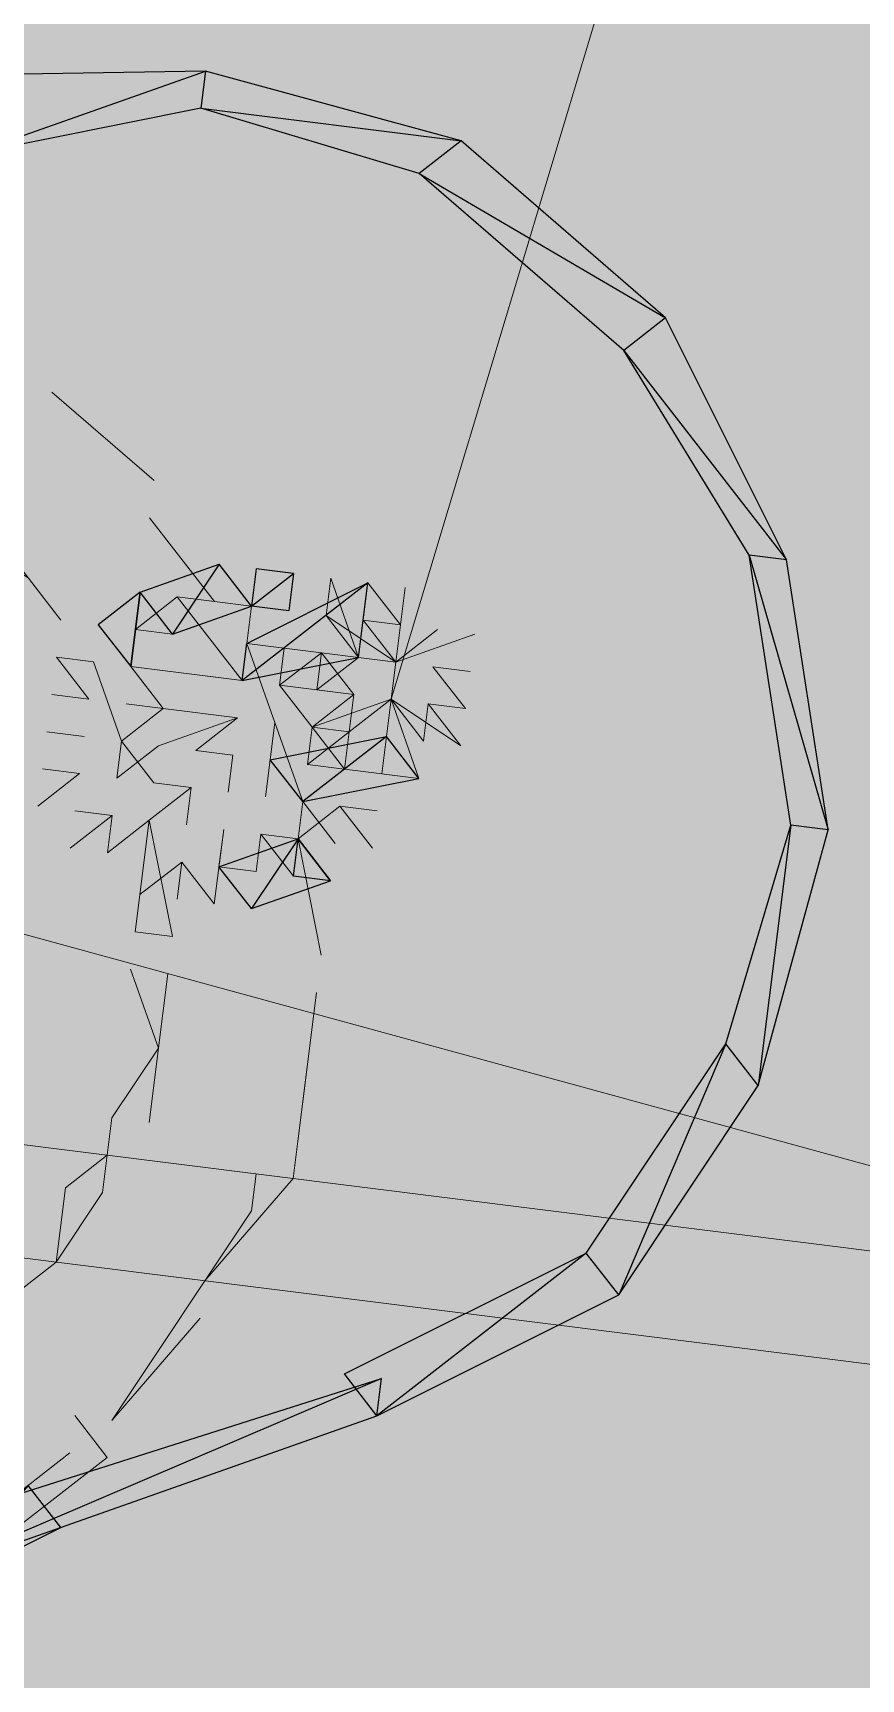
# Model space of a CAD drawing. Header units: metres. Extents: x -4 to 509425, y 7549 to 4732445.
# Drawn here: x 475996.5456 to 475996.7326, y 4719727.754 to 4719728.1255 of the extents above; entities that cross this region are included whole.
import ezdxf

# ---------------------------------------------------------------- set-up
doc = ezdxf.new("R2010")
doc.units = ezdxf.units.M
doc.header["$LTSCALE"] = 0.01
doc.header["$MEASUREMENT"] = 0
doc.layers.get('0').update_dxf_attribs({"lineweight": 0})
doc.layers.add('_SUBESTACIÓN', color=1, linetype='Continuous')
doc.layers.add('SUBESTACION LA VID', color=253, linetype='Continuous')

# ---------------------------------------------------------------- blocks, each defined once
blk = doc.blocks.new('A$Cfff6051d')
at = {"layer": 'SUBESTACION LA VID', "transparency": 33554687}
h = blk.add_hatch(color=256, dxfattribs=at)
h.dxf.hatch_style = 2
h.paths.add_polyline_path([(475996.60546, 4719727.94367), (475996.6128, 4719727.93421), (475996.6044, 4719727.93527)])
at = {"layer": 'SUBESTACION LA VID', "lineweight": 15}
for p, q in [((475987.79817, 4719730.31062), (475996.86479, 4719727.83437)), ((475996.86479, 4719727.83437), (475987.63282, 4719728.99177))]:
    blk.add_line(p, q, dxfattribs=at)
at = {"layer": 'SUBESTACION LA VID', "lineweight": 0}
for p, q in [((475996.57293, 4719728.02454), (475996.54984, 4719728.0445)), ((475996.57293, 4719728.02454), (475996.54984, 4719728.0445)), ((475996.58657, 4719727.99723), (475996.57188, 4719728.01614)), ((475996.60337, 4719727.99512), (475996.60443, 4719728.00353)), ((475996.61912, 4719727.98462), (475996.62123, 4719728.00142)), ((475996.56872, 4719727.99094), (475996.56977, 4719727.99934)), ((475996.59392, 4719727.98778), (475996.59497, 4719727.99618)), ((475996.56767, 4719727.98254), (475996.56032, 4719727.99199)), ((475996.56872, 4719727.99094), (475996.57712, 4719727.98988)), ((475996.62017, 4719727.99302), (475996.62752, 4719727.98356)), ((475996.59392, 4719727.98778), (475996.59392, 4719727.98778)), ((475996.60021, 4719727.96992), (475996.59392, 4719727.98778)), ((475996.60021, 4719727.96992), (475996.59392, 4719727.98778)), ((475996.60232, 4719727.98672), (475996.60232, 4719727.98672)), ((475996.63593, 4719727.98251), (475996.63593, 4719727.98251)), ((475996.63593, 4719727.98251), (475996.63593, 4719727.98251)), ((475996.62647, 4719727.97516), (475996.60861, 4719727.96887)), ((475996.61807, 4719727.97622), (475996.60967, 4719727.97727)), ((475996.62647, 4719727.97516), (475996.63382, 4719727.96571)), ((475996.56556, 4719727.96574), (475996.57501, 4719727.97308)), ((475996.63487, 4719727.97411), (475996.63382, 4719727.96571)), ((475996.63487, 4719727.97411), (475996.63487, 4719727.97411)), ((475996.55716, 4719727.96679), (475996.54876, 4719727.96784)), ((475996.59811, 4719727.95312), (475996.60021, 4719727.96992)), ((475996.60651, 4719727.95207), (475996.60021, 4719727.96992)), ((475996.57396, 4719727.96468), (475996.56451, 4719727.95734)), ((475996.59916, 4719727.96152), (475996.60651, 4719727.95207)), ((475996.58026, 4719727.94683), (475996.58131, 4719727.95523)), ((475996.61386, 4719727.94261), (475996.60651, 4719727.95207)), ((475996.5771, 4719727.92163), (475996.57186, 4719727.94788)), ((475996.6107, 4719727.91741), (475996.60546, 4719727.94367)), ((475996.56341, 4719727.81242), (475996.58336, 4719727.83552)), ((475996.56235, 4719727.80402), (475996.55501, 4719727.81348)), ((475996.55395, 4719727.80508), (475996.53505, 4719727.79038)), ((475996.54345, 4719727.78933), (475996.56235, 4719727.80402))]:
    blk.add_line(p, q, dxfattribs=at)
at = {"layer": 'SUBESTACION LA VID', "lineweight": 15}
for points in [[(475996.62647, 4719727.97516), (475998.01742, 4719732.60451), (475998.4187, 4719735.87329)], [(475987.65486, 4719728.96341), (475996.87843, 4719727.80706), (475997.04904, 4719729.16791), (475986.79223, 4719730.4538), (475986.16561, 4719725.4556)]]:
    blk.add_lwpolyline(points, dxfattribs=at)
at = {"layer": 'SUBESTACION LA VID', "lineweight": 0}
for points in [[(475996.59497, 4719727.99618), (475996.58657, 4719727.99723), (475996.57188, 4719728.01614)], [(475996.55192, 4719727.99304), (475996.54457, 4719728.00249), (475996.52882, 4719728.013)], [(475996.55192, 4719727.99304), (475996.54457, 4719728.00249), (475996.53723, 4719728.01195)], [(475996.59603, 4719728.00458), (475996.59497, 4719727.99618), (475996.58763, 4719728.00563)], [(475996.61283, 4719728.00247), (475996.61912, 4719727.98462), (475996.61177, 4719727.99407), (475996.61912, 4719727.98462), (475996.61072, 4719727.98567), (475996.60232, 4719727.98672)], [(475996.61177, 4719727.99407), (475996.61283, 4719728.00247), (475996.61177, 4719727.99407)], [(475996.62857, 4719727.99196), (475996.62963, 4719728.00037), (475996.62857, 4719727.99196), (475996.62123, 4719728.00142), (475996.62017, 4719727.99302)], [(475996.58657, 4719727.99723), (475996.57817, 4719727.99828), (475996.56872, 4719727.99094)], [(475996.58552, 4719727.98883), (475996.57817, 4719727.99828), (475996.58552, 4719727.98883)], [(475996.62752, 4719727.98356), (475996.63698, 4719727.99091), (475996.62752, 4719727.98356), (475996.62963, 4719728.00037), (475996.62752, 4719727.98356)], [(475996.62857, 4719727.99196), (475996.62017, 4719727.99302), (475996.62752, 4719727.98356), (475996.61177, 4719727.99407), (475996.61912, 4719727.98462), (475996.61072, 4719727.98567), (475996.61912, 4719727.98462), (475996.60967, 4719727.97727), (475996.61807, 4719727.97622)], [(475996.61912, 4719727.98462), (475996.61177, 4719727.99407), (475996.61912, 4719727.98462)], [(475996.61912, 4719727.98462), (475996.62752, 4719727.98356), (475996.62017, 4719727.99302)], [(475996.62752, 4719727.98356), (475996.63698, 4719727.99091), (475996.62752, 4719727.98356), (475996.62857, 4719727.99196), (475996.62017, 4719727.99302)], [(475996.64538, 4719727.98986), (475996.62752, 4719727.98356), (475996.63698, 4719727.99091), (475996.62752, 4719727.98356)], [(475996.59392, 4719727.98778), (475996.59287, 4719727.97938), (475996.58552, 4719727.98883)], [(475996.60861, 4719727.96887), (475996.60127, 4719727.97832), (475996.60232, 4719727.98672), (475996.59392, 4719727.98778)], [(475996.60127, 4719727.97832), (475996.60232, 4719727.98672), (475996.60127, 4719727.97832)], [(475996.61072, 4719727.98567), (475996.60127, 4719727.97832), (475996.61807, 4719727.97622), (475996.60861, 4719727.96887), (475996.61807, 4719727.97622)], [(475996.61807, 4719727.97622), (475996.60967, 4719727.97727), (475996.61072, 4719727.98567), (475996.60967, 4719727.97727)], [(475996.61072, 4719727.98567), (475996.61807, 4719727.97622), (475996.61072, 4719727.98567)], [(475996.55927, 4719727.98359), (475996.55087, 4719727.98464), (475996.55822, 4719727.97519), (475996.54982, 4719727.97624)], [(475996.57291, 4719727.95628), (475996.56556, 4719727.96574), (475996.55927, 4719727.98359)], [(475996.56451, 4719727.95734), (475996.56556, 4719727.96574), (475996.55927, 4719727.98359)], [(475996.57607, 4719727.98148), (475996.56767, 4719727.98254), (475996.57501, 4719727.97308), (475996.56661, 4719727.97414)], [(475996.61912, 4719727.98462), (475996.60967, 4719727.97727), (475996.61807, 4719727.97622), (475996.60861, 4719727.96887), (475996.61807, 4719727.97622)], [(475996.62541, 4719727.96676), (475996.62647, 4719727.97516), (475996.62752, 4719727.98356)], [(475996.63487, 4719727.97411), (475996.64327, 4719727.97306), (475996.63593, 4719727.98251), (475996.64433, 4719727.98146), (475996.63593, 4719727.98251)], [(475996.63593, 4719727.98251), (475996.64433, 4719727.98146), (475996.63593, 4719727.98251)], [(475996.58447, 4719727.98043), (475996.59287, 4719727.97938), (475996.57607, 4719727.98148)], [(475996.60861, 4719727.96887), (475996.62647, 4719727.97516), (475996.61701, 4719727.96782), (475996.62647, 4719727.97516), (475996.62541, 4719727.96676), (475996.62647, 4719727.97516), (475996.63382, 4719727.96571), (475996.62647, 4719727.97516), (475996.64222, 4719727.96466)], [(475996.61701, 4719727.96782), (475996.61807, 4719727.97622), (475996.61701, 4719727.96782)], [(475996.62541, 4719727.96676), (475996.62436, 4719727.95836), (475996.62541, 4719727.96676), (475996.63277, 4719727.95731), (475996.62647, 4719727.97516), (475996.63382, 4719727.96571)], [(475996.62647, 4719727.97516), (475996.62541, 4719727.96676), (475996.62647, 4719727.97516)], [(475996.59181, 4719727.97098), (475996.57501, 4719727.97308), (475996.59181, 4719727.97098), (475996.57396, 4719727.96468)], [(475996.59181, 4719727.97098), (475996.58236, 4719727.96363), (475996.59076, 4719727.96258), (475996.58971, 4719727.95418), (475996.59076, 4719727.96258)], [(475996.64222, 4719727.96466), (475996.63487, 4719727.97411), (475996.64327, 4719727.97306), (475996.63487, 4719727.97411), (475996.64327, 4719727.97306)], [(475996.60756, 4719727.96047), (475996.61596, 4719727.95942), (475996.60861, 4719727.96887), (475996.61701, 4719727.96782), (475996.60861, 4719727.96887)], [(475996.61596, 4719727.95942), (475996.60756, 4719727.96047), (475996.60861, 4719727.96887)], [(475996.60756, 4719727.96047), (475996.61701, 4719727.96782), (475996.61596, 4719727.95942), (475996.61701, 4719727.96782)], [(475996.59916, 4719727.96152), (475996.59811, 4719727.95312), (475996.59916, 4719727.96152), (475996.59811, 4719727.95312)], [(475996.54771, 4719727.95944), (475996.55611, 4719727.95839), (475996.54666, 4719727.95104)], [(475996.57291, 4719727.95628), (475996.58131, 4719727.95523), (475996.57186, 4719727.94788)], [(475996.62436, 4719727.95836), (475996.61596, 4719727.95942), (475996.63277, 4719727.95731)], [(475996.55506, 4719727.94999), (475996.56346, 4719727.94893), (475996.554, 4719727.94159)], [(475996.56346, 4719727.94893), (475996.5624, 4719727.94053), (475996.57186, 4719727.94788)], [(475996.5876, 4719727.93737), (475996.596, 4719727.93632), (475996.59706, 4719727.94472), (475996.60546, 4719727.94367), (475996.60651, 4719727.95207)], [(475996.6107, 4719727.91741), (475996.60546, 4719727.94367), (475996.61491, 4719727.95102)], [(475996.62226, 4719727.94156), (475996.61491, 4719727.95102), (475996.62331, 4719727.94996)], [(475996.5771, 4719727.92163), (475996.5687, 4719727.92268), (475996.57186, 4719727.94788)], [(475996.5792, 4719727.93843), (475996.58655, 4719727.92897), (475996.58866, 4719727.94577)], [(475996.58866, 4719727.94577), (475996.5876, 4719727.93737), (475996.58866, 4719727.94577)], [(475996.596, 4719727.93632), (475996.59706, 4719727.94472), (475996.6044, 4719727.93527)], [(475996.56975, 4719727.93108), (475996.5792, 4719727.93843), (475996.57815, 4719727.93003)], [(475996.56343, 4719727.88068), (475996.57394, 4719727.89643), (475996.56764, 4719727.91428)], [(475996.57183, 4719727.87963), (475996.57499, 4719727.90483), (475996.57604, 4719727.91323)], [(475996.60543, 4719727.87541), (475996.60754, 4719727.89221), (475996.60964, 4719727.90901)], [(475996.60543, 4719727.87541), (475996.60648, 4719727.88381), (475996.60964, 4719727.90901)], [(475996.55082, 4719727.84813), (475996.56132, 4719727.86388), (475996.56343, 4719727.88068)], [(475996.58442, 4719727.84392), (475996.60438, 4719727.86701), (475996.60543, 4719727.87541)], [(475996.55082, 4719727.84813), (475996.55292, 4719727.86493), (475996.56238, 4719727.87228)], [(475996.58442, 4719727.84392), (475996.59492, 4719727.85967), (475996.59598, 4719727.86807)], [(475996.52246, 4719727.82609), (475996.53191, 4719727.83344), (475996.55082, 4719727.84813)], [(475996.56341, 4719727.81242), (475996.57391, 4719727.82817), (475996.58442, 4719727.84392)]]:
    blk.add_lwpolyline(points, dxfattribs=at)
at = {"layer": 'SUBESTACION LA VID'}
blk.add_lwpolyline([(475996.60546, 4719727.94367), (475996.6128, 4719727.93421), (475996.6044, 4719727.93527)], close=True, dxfattribs=at)
at = {"layer": 'SUBESTACION LA VID', "lineweight": 0}
blk.add_lwpolyline([(475996.60546, 4719727.94367), (475996.6128, 4719727.93421), (475996.6044, 4719727.93527)], close=True, dxfattribs=at)
at = {"layer": 'SUBESTACION LA VID'}
for points in [[(475996.58452, 4719728.11694), (475996.58452, 4719728.11694), (475996.53095, 4719728.09806), (475996.53095, 4719728.09806), (475996.53095, 4719728.09806), (475996.52466, 4719728.11591), (475996.52466, 4719728.11591), (475996.52466, 4719728.11591), (475996.58452, 4719728.11694), (475996.58452, 4719728.11694)], [(475996.58347, 4719728.10854), (475996.58347, 4719728.10854), (475996.58452, 4719728.11694), (475996.58452, 4719728.11694), (475996.58452, 4719728.11694), (475996.53095, 4719728.09806), (475996.53095, 4719728.09806), (475996.53095, 4719728.09806), (475996.58347, 4719728.10854), (475996.58347, 4719728.10854)], [(475996.64227, 4719728.10117), (475996.64227, 4719728.10117), (475996.58347, 4719728.10854), (475996.58347, 4719728.10854), (475996.58347, 4719728.10854), (475996.58452, 4719728.11694), (475996.58452, 4719728.11694), (475996.58452, 4719728.11694), (475996.64227, 4719728.10117), (475996.64227, 4719728.10117)], [(475996.63281, 4719728.09382), (475996.63281, 4719728.09382), (475996.64227, 4719728.10117), (475996.64227, 4719728.10117), (475996.64227, 4719728.10117), (475996.58347, 4719728.10854), (475996.58347, 4719728.10854), (475996.58347, 4719728.10854), (475996.63281, 4719728.09382), (475996.63281, 4719728.09382)], [(475996.68846, 4719728.06125), (475996.68846, 4719728.06125), (475996.63281, 4719728.09382), (475996.63281, 4719728.09382), (475996.63281, 4719728.09382), (475996.64227, 4719728.10117), (475996.64227, 4719728.10117), (475996.64227, 4719728.10117), (475996.68846, 4719728.06125), (475996.68846, 4719728.06125)], [(475996.679, 4719728.0539), (475996.679, 4719728.0539), (475996.68846, 4719728.06125), (475996.68846, 4719728.06125), (475996.68846, 4719728.06125), (475996.63281, 4719728.09382), (475996.63281, 4719728.09382), (475996.63281, 4719728.09382), (475996.679, 4719728.0539), (475996.679, 4719728.0539)], [(475996.71574, 4719728.00663), (475996.71574, 4719728.00663), (475996.679, 4719728.0539), (475996.679, 4719728.0539), (475996.679, 4719728.0539), (475996.68846, 4719728.06125), (475996.68846, 4719728.06125), (475996.68846, 4719728.06125), (475996.71574, 4719728.00663), (475996.71574, 4719728.00663)], [(475996.70734, 4719728.00769), (475996.70734, 4719728.00769), (475996.71574, 4719728.00663), (475996.71574, 4719728.00663), (475996.71574, 4719728.00663), (475996.679, 4719728.0539), (475996.679, 4719728.0539), (475996.679, 4719728.0539), (475996.70734, 4719728.00769), (475996.70734, 4719728.00769)], [(475996.56977, 4719727.99934), (475996.56977, 4719727.99934), (475996.57712, 4719727.98988), (475996.57712, 4719727.98988), (475996.57712, 4719727.98988), (475996.58763, 4719728.00563), (475996.58763, 4719728.00563), (475996.58763, 4719728.00563), (475996.56977, 4719727.99934), (475996.56977, 4719727.99934)], [(475996.57712, 4719727.98988), (475996.57712, 4719727.98988), (475996.58763, 4719728.00563), (475996.58763, 4719728.00563), (475996.58763, 4719728.00563), (475996.59497, 4719727.99618), (475996.59497, 4719727.99618), (475996.59497, 4719727.99618), (475996.57712, 4719727.98988), (475996.57712, 4719727.98988)], [(475996.60443, 4719728.00353), (475996.60443, 4719728.00353), (475996.59497, 4719727.99618), (475996.59497, 4719727.99618), (475996.59497, 4719727.99618), (475996.59603, 4719728.00458), (475996.59603, 4719728.00458), (475996.59603, 4719728.00458), (475996.60443, 4719728.00353), (475996.60443, 4719728.00353)], [(475996.71677, 4719727.94678), (475996.71677, 4719727.94678), (475996.72517, 4719727.94573), (475996.72517, 4719727.94573), (475996.72517, 4719727.94573), (475996.70734, 4719728.00769), (475996.70734, 4719728.00769), (475996.70734, 4719728.00769), (475996.71677, 4719727.94678), (475996.71677, 4719727.94678)], [(475996.72517, 4719727.94573), (475996.72517, 4719727.94573), (475996.70734, 4719728.00769), (475996.70734, 4719728.00769), (475996.70734, 4719728.00769), (475996.71574, 4719728.00663), (475996.71574, 4719728.00663), (475996.71574, 4719728.00663), (475996.72517, 4719727.94573), (475996.72517, 4719727.94573)], [(475996.59392, 4719727.98778), (475996.59392, 4719727.98778), (475996.59287, 4719727.97938), (475996.59287, 4719727.97938), (475996.59287, 4719727.97938), (475996.62123, 4719728.00142), (475996.62123, 4719728.00142), (475996.62123, 4719728.00142), (475996.59392, 4719727.98778), (475996.59392, 4719727.98778)], [(475996.59287, 4719727.97938), (475996.59287, 4719727.97938), (475996.62123, 4719728.00142), (475996.62123, 4719728.00142), (475996.62123, 4719728.00142), (475996.61912, 4719727.98462), (475996.61912, 4719727.98462), (475996.61912, 4719727.98462), (475996.59287, 4719727.97938), (475996.59287, 4719727.97938)], [(475996.60337, 4719727.99512), (475996.60337, 4719727.99512), (475996.60443, 4719728.00353), (475996.60443, 4719728.00353), (475996.60443, 4719728.00353), (475996.59497, 4719727.99618), (475996.59497, 4719727.99618), (475996.59497, 4719727.99618), (475996.60337, 4719727.99512), (475996.60337, 4719727.99512)], [(475996.56977, 4719727.99934), (475996.56977, 4719727.99934), (475996.56767, 4719727.98254), (475996.56767, 4719727.98254), (475996.56767, 4719727.98254), (475996.56032, 4719727.99199), (475996.56032, 4719727.99199), (475996.56032, 4719727.99199), (475996.56977, 4719727.99934), (475996.56977, 4719727.99934)], [(475996.56872, 4719727.99094), (475996.56872, 4719727.99094), (475996.56977, 4719727.99934), (475996.56977, 4719727.99934), (475996.56977, 4719727.99934), (475996.56767, 4719727.98254), (475996.56767, 4719727.98254), (475996.56767, 4719727.98254), (475996.56872, 4719727.99094), (475996.56872, 4719727.99094)], [(475996.59916, 4719727.96152), (475996.59916, 4719727.96152), (475996.60651, 4719727.95207), (475996.60651, 4719727.95207), (475996.60651, 4719727.95207), (475996.62541, 4719727.96676), (475996.62541, 4719727.96676), (475996.62541, 4719727.96676), (475996.59916, 4719727.96152), (475996.59916, 4719727.96152)], [(475996.60651, 4719727.95207), (475996.60651, 4719727.95207), (475996.62541, 4719727.96676), (475996.62541, 4719727.96676), (475996.62541, 4719727.96676), (475996.63277, 4719727.95731), (475996.63277, 4719727.95731), (475996.63277, 4719727.95731), (475996.60651, 4719727.95207), (475996.60651, 4719727.95207)], [(475996.70205, 4719727.89743), (475996.70205, 4719727.89743), (475996.70939, 4719727.88798), (475996.70939, 4719727.88798), (475996.70939, 4719727.88798), (475996.71677, 4719727.94678), (475996.71677, 4719727.94678), (475996.71677, 4719727.94678), (475996.70205, 4719727.89743), (475996.70205, 4719727.89743)], [(475996.70939, 4719727.88798), (475996.70939, 4719727.88798), (475996.71677, 4719727.94678), (475996.71677, 4719727.94678), (475996.71677, 4719727.94678), (475996.72517, 4719727.94573), (475996.72517, 4719727.94573), (475996.72517, 4719727.94573), (475996.70939, 4719727.88798), (475996.70939, 4719727.88798)], [(475996.5876, 4719727.93737), (475996.5876, 4719727.93737), (475996.59495, 4719727.92792), (475996.59495, 4719727.92792), (475996.59495, 4719727.92792), (475996.60546, 4719727.94367), (475996.60546, 4719727.94367), (475996.60546, 4719727.94367), (475996.5876, 4719727.93737), (475996.5876, 4719727.93737)], [(475996.59495, 4719727.92792), (475996.59495, 4719727.92792), (475996.60546, 4719727.94367), (475996.60546, 4719727.94367), (475996.60546, 4719727.94367), (475996.6128, 4719727.93421), (475996.6128, 4719727.93421), (475996.6128, 4719727.93421), (475996.59495, 4719727.92792), (475996.59495, 4719727.92792)], [(475996.67053, 4719727.85019), (475996.67053, 4719727.85019), (475996.67788, 4719727.84073), (475996.67788, 4719727.84073), (475996.67788, 4719727.84073), (475996.70205, 4719727.89743), (475996.70205, 4719727.89743), (475996.70205, 4719727.89743), (475996.67053, 4719727.85019), (475996.67053, 4719727.85019)], [(475996.67788, 4719727.84073), (475996.67788, 4719727.84073), (475996.70205, 4719727.89743), (475996.70205, 4719727.89743), (475996.70205, 4719727.89743), (475996.70939, 4719727.88798), (475996.70939, 4719727.88798), (475996.70939, 4719727.88798), (475996.67788, 4719727.84073), (475996.67788, 4719727.84073)], [(475996.61592, 4719727.8229), (475996.61592, 4719727.8229), (475996.62326, 4719727.81345), (475996.62326, 4719727.81345), (475996.62326, 4719727.81345), (475996.67053, 4719727.85019), (475996.67053, 4719727.85019), (475996.67053, 4719727.85019), (475996.61592, 4719727.8229), (475996.61592, 4719727.8229)], [(475996.62326, 4719727.81345), (475996.62326, 4719727.81345), (475996.67053, 4719727.85019), (475996.67053, 4719727.85019), (475996.67053, 4719727.85019), (475996.67788, 4719727.84073), (475996.67788, 4719727.84073), (475996.67788, 4719727.84073), (475996.62326, 4719727.81345), (475996.62326, 4719727.81345)], [(475996.50879, 4719727.78514), (475996.50879, 4719727.78514), (475996.51614, 4719727.77569), (475996.51614, 4719727.77569), (475996.51614, 4719727.77569), (475996.62432, 4719727.82185), (475996.62432, 4719727.82185), (475996.62432, 4719727.82185), (475996.50879, 4719727.78514), (475996.50879, 4719727.78514)], [(475996.51614, 4719727.77569), (475996.51614, 4719727.77569), (475996.62432, 4719727.82185), (475996.62432, 4719727.82185), (475996.62432, 4719727.82185), (475996.62326, 4719727.81345), (475996.62326, 4719727.81345), (475996.62326, 4719727.81345), (475996.51614, 4719727.77569), (475996.51614, 4719727.77569)], [(475996.52454, 4719727.77463), (475996.52454, 4719727.77463), (475996.5445, 4719727.79773), (475996.5445, 4719727.79773), (475996.5445, 4719727.79773), (475996.55185, 4719727.78827), (475996.55185, 4719727.78827), (475996.55185, 4719727.78827), (475996.52454, 4719727.77463), (475996.52454, 4719727.77463)]]:
    blk.add_open_spline(points, degree=3, knots=[0, 0, 0, 0, 1, 1, 1, 2, 2, 2, 3, 3, 3, 3], dxfattribs=at)
at = {"layer": 'SUBESTACION LA VID', "lineweight": 0}
for points in [[(475996.58452, 4719728.11694), (475996.58452, 4719728.11694), (475996.53095, 4719728.09806), (475996.53095, 4719728.09806), (475996.53095, 4719728.09806), (475996.52466, 4719728.11591), (475996.52466, 4719728.11591), (475996.52466, 4719728.11591), (475996.58452, 4719728.11694), (475996.58452, 4719728.11694)], [(475996.58347, 4719728.10854), (475996.58347, 4719728.10854), (475996.58452, 4719728.11694), (475996.58452, 4719728.11694), (475996.58452, 4719728.11694), (475996.53095, 4719728.09806), (475996.53095, 4719728.09806), (475996.53095, 4719728.09806), (475996.58347, 4719728.10854), (475996.58347, 4719728.10854)], [(475996.64227, 4719728.10117), (475996.64227, 4719728.10117), (475996.58347, 4719728.10854), (475996.58347, 4719728.10854), (475996.58347, 4719728.10854), (475996.58452, 4719728.11694), (475996.58452, 4719728.11694), (475996.58452, 4719728.11694), (475996.64227, 4719728.10117), (475996.64227, 4719728.10117)], [(475996.63281, 4719728.09382), (475996.63281, 4719728.09382), (475996.64227, 4719728.10117), (475996.64227, 4719728.10117), (475996.64227, 4719728.10117), (475996.58347, 4719728.10854), (475996.58347, 4719728.10854), (475996.58347, 4719728.10854), (475996.63281, 4719728.09382), (475996.63281, 4719728.09382)], [(475996.68846, 4719728.06125), (475996.68846, 4719728.06125), (475996.63281, 4719728.09382), (475996.63281, 4719728.09382), (475996.63281, 4719728.09382), (475996.64227, 4719728.10117), (475996.64227, 4719728.10117), (475996.64227, 4719728.10117), (475996.68846, 4719728.06125), (475996.68846, 4719728.06125)], [(475996.679, 4719728.0539), (475996.679, 4719728.0539), (475996.68846, 4719728.06125), (475996.68846, 4719728.06125), (475996.68846, 4719728.06125), (475996.63281, 4719728.09382), (475996.63281, 4719728.09382), (475996.63281, 4719728.09382), (475996.679, 4719728.0539), (475996.679, 4719728.0539)], [(475996.71574, 4719728.00663), (475996.71574, 4719728.00663), (475996.679, 4719728.0539), (475996.679, 4719728.0539), (475996.679, 4719728.0539), (475996.68846, 4719728.06125), (475996.68846, 4719728.06125), (475996.68846, 4719728.06125), (475996.71574, 4719728.00663), (475996.71574, 4719728.00663)], [(475996.70734, 4719728.00769), (475996.70734, 4719728.00769), (475996.71574, 4719728.00663), (475996.71574, 4719728.00663), (475996.71574, 4719728.00663), (475996.679, 4719728.0539), (475996.679, 4719728.0539), (475996.679, 4719728.0539), (475996.70734, 4719728.00769), (475996.70734, 4719728.00769)], [(475996.56977, 4719727.99934), (475996.56977, 4719727.99934), (475996.57712, 4719727.98988), (475996.57712, 4719727.98988), (475996.57712, 4719727.98988), (475996.58763, 4719728.00563), (475996.58763, 4719728.00563), (475996.58763, 4719728.00563), (475996.56977, 4719727.99934), (475996.56977, 4719727.99934)], [(475996.57712, 4719727.98988), (475996.57712, 4719727.98988), (475996.58763, 4719728.00563), (475996.58763, 4719728.00563), (475996.58763, 4719728.00563), (475996.59497, 4719727.99618), (475996.59497, 4719727.99618), (475996.59497, 4719727.99618), (475996.57712, 4719727.98988), (475996.57712, 4719727.98988)], [(475996.60443, 4719728.00353), (475996.60443, 4719728.00353), (475996.59497, 4719727.99618), (475996.59497, 4719727.99618), (475996.59497, 4719727.99618), (475996.59603, 4719728.00458), (475996.59603, 4719728.00458), (475996.59603, 4719728.00458), (475996.60443, 4719728.00353), (475996.60443, 4719728.00353)], [(475996.71677, 4719727.94678), (475996.71677, 4719727.94678), (475996.72517, 4719727.94573), (475996.72517, 4719727.94573), (475996.72517, 4719727.94573), (475996.70734, 4719728.00769), (475996.70734, 4719728.00769), (475996.70734, 4719728.00769), (475996.71677, 4719727.94678), (475996.71677, 4719727.94678)], [(475996.72517, 4719727.94573), (475996.72517, 4719727.94573), (475996.70734, 4719728.00769), (475996.70734, 4719728.00769), (475996.70734, 4719728.00769), (475996.71574, 4719728.00663), (475996.71574, 4719728.00663), (475996.71574, 4719728.00663), (475996.72517, 4719727.94573), (475996.72517, 4719727.94573)], [(475996.59392, 4719727.98778), (475996.59392, 4719727.98778), (475996.59287, 4719727.97938), (475996.59287, 4719727.97938), (475996.59287, 4719727.97938), (475996.62123, 4719728.00142), (475996.62123, 4719728.00142), (475996.62123, 4719728.00142), (475996.59392, 4719727.98778), (475996.59392, 4719727.98778)], [(475996.59287, 4719727.97938), (475996.59287, 4719727.97938), (475996.62123, 4719728.00142), (475996.62123, 4719728.00142), (475996.62123, 4719728.00142), (475996.61912, 4719727.98462), (475996.61912, 4719727.98462), (475996.61912, 4719727.98462), (475996.59287, 4719727.97938), (475996.59287, 4719727.97938)], [(475996.60337, 4719727.99512), (475996.60337, 4719727.99512), (475996.60443, 4719728.00353), (475996.60443, 4719728.00353), (475996.60443, 4719728.00353), (475996.59497, 4719727.99618), (475996.59497, 4719727.99618), (475996.59497, 4719727.99618), (475996.60337, 4719727.99512), (475996.60337, 4719727.99512)], [(475996.56977, 4719727.99934), (475996.56977, 4719727.99934), (475996.56767, 4719727.98254), (475996.56767, 4719727.98254), (475996.56767, 4719727.98254), (475996.56032, 4719727.99199), (475996.56032, 4719727.99199), (475996.56032, 4719727.99199), (475996.56977, 4719727.99934), (475996.56977, 4719727.99934)], [(475996.56872, 4719727.99094), (475996.56872, 4719727.99094), (475996.56977, 4719727.99934), (475996.56977, 4719727.99934), (475996.56977, 4719727.99934), (475996.56767, 4719727.98254), (475996.56767, 4719727.98254), (475996.56767, 4719727.98254), (475996.56872, 4719727.99094), (475996.56872, 4719727.99094)], [(475996.59916, 4719727.96152), (475996.59916, 4719727.96152), (475996.60651, 4719727.95207), (475996.60651, 4719727.95207), (475996.60651, 4719727.95207), (475996.62541, 4719727.96676), (475996.62541, 4719727.96676), (475996.62541, 4719727.96676), (475996.59916, 4719727.96152), (475996.59916, 4719727.96152)], [(475996.60651, 4719727.95207), (475996.60651, 4719727.95207), (475996.62541, 4719727.96676), (475996.62541, 4719727.96676), (475996.62541, 4719727.96676), (475996.63277, 4719727.95731), (475996.63277, 4719727.95731), (475996.63277, 4719727.95731), (475996.60651, 4719727.95207), (475996.60651, 4719727.95207)], [(475996.70205, 4719727.89743), (475996.70205, 4719727.89743), (475996.70939, 4719727.88798), (475996.70939, 4719727.88798), (475996.70939, 4719727.88798), (475996.71677, 4719727.94678), (475996.71677, 4719727.94678), (475996.71677, 4719727.94678), (475996.70205, 4719727.89743), (475996.70205, 4719727.89743)], [(475996.70939, 4719727.88798), (475996.70939, 4719727.88798), (475996.71677, 4719727.94678), (475996.71677, 4719727.94678), (475996.71677, 4719727.94678), (475996.72517, 4719727.94573), (475996.72517, 4719727.94573), (475996.72517, 4719727.94573), (475996.70939, 4719727.88798), (475996.70939, 4719727.88798)], [(475996.5876, 4719727.93737), (475996.5876, 4719727.93737), (475996.59495, 4719727.92792), (475996.59495, 4719727.92792), (475996.59495, 4719727.92792), (475996.60546, 4719727.94367), (475996.60546, 4719727.94367), (475996.60546, 4719727.94367), (475996.5876, 4719727.93737), (475996.5876, 4719727.93737)], [(475996.59495, 4719727.92792), (475996.59495, 4719727.92792), (475996.60546, 4719727.94367), (475996.60546, 4719727.94367), (475996.60546, 4719727.94367), (475996.6128, 4719727.93421), (475996.6128, 4719727.93421), (475996.6128, 4719727.93421), (475996.59495, 4719727.92792), (475996.59495, 4719727.92792)], [(475996.67053, 4719727.85019), (475996.67053, 4719727.85019), (475996.67788, 4719727.84073), (475996.67788, 4719727.84073), (475996.67788, 4719727.84073), (475996.70205, 4719727.89743), (475996.70205, 4719727.89743), (475996.70205, 4719727.89743), (475996.67053, 4719727.85019), (475996.67053, 4719727.85019)], [(475996.67788, 4719727.84073), (475996.67788, 4719727.84073), (475996.70205, 4719727.89743), (475996.70205, 4719727.89743), (475996.70205, 4719727.89743), (475996.70939, 4719727.88798), (475996.70939, 4719727.88798), (475996.70939, 4719727.88798), (475996.67788, 4719727.84073), (475996.67788, 4719727.84073)], [(475996.61592, 4719727.8229), (475996.61592, 4719727.8229), (475996.62326, 4719727.81345), (475996.62326, 4719727.81345), (475996.62326, 4719727.81345), (475996.67053, 4719727.85019), (475996.67053, 4719727.85019), (475996.67053, 4719727.85019), (475996.61592, 4719727.8229), (475996.61592, 4719727.8229)], [(475996.62326, 4719727.81345), (475996.62326, 4719727.81345), (475996.67053, 4719727.85019), (475996.67053, 4719727.85019), (475996.67053, 4719727.85019), (475996.67788, 4719727.84073), (475996.67788, 4719727.84073), (475996.67788, 4719727.84073), (475996.62326, 4719727.81345), (475996.62326, 4719727.81345)], [(475996.50879, 4719727.78514), (475996.50879, 4719727.78514), (475996.51614, 4719727.77569), (475996.51614, 4719727.77569), (475996.51614, 4719727.77569), (475996.62432, 4719727.82185), (475996.62432, 4719727.82185), (475996.62432, 4719727.82185), (475996.50879, 4719727.78514), (475996.50879, 4719727.78514)], [(475996.51614, 4719727.77569), (475996.51614, 4719727.77569), (475996.62432, 4719727.82185), (475996.62432, 4719727.82185), (475996.62432, 4719727.82185), (475996.62326, 4719727.81345), (475996.62326, 4719727.81345), (475996.62326, 4719727.81345), (475996.51614, 4719727.77569), (475996.51614, 4719727.77569)], [(475996.52454, 4719727.77463), (475996.52454, 4719727.77463), (475996.5445, 4719727.79773), (475996.5445, 4719727.79773), (475996.5445, 4719727.79773), (475996.55185, 4719727.78827), (475996.55185, 4719727.78827), (475996.55185, 4719727.78827), (475996.52454, 4719727.77463), (475996.52454, 4719727.77463)]]:
    blk.add_open_spline(points, degree=3, knots=[0, 0, 0, 0, 1, 1, 1, 2, 2, 2, 3, 3, 3, 3], dxfattribs=at)

msp = doc.modelspace()

# ---------------------------------------------------------------- hatches: boundary and pattern name
at = {"layer": '_SUBESTACIÓN', "transparency": 33554559}
h = msp.add_hatch(color=1, dxfattribs=at)
h.dxf.hatch_style = 1
h.paths.add_polyline_path([(475968.63988, 4719805.82503), (476089.93862, 4719790.61504), (476078.16862, 4719696.74002), (475956.86864, 4719711.95017)])

# ---------------------------------------------------------------- block references
at = {"linetype": 'Continuous'}
msp.add_blockref('A$Cfff6051d', (0, 0), dxfattribs=at)

doc.saveas('drawing.dxf')
